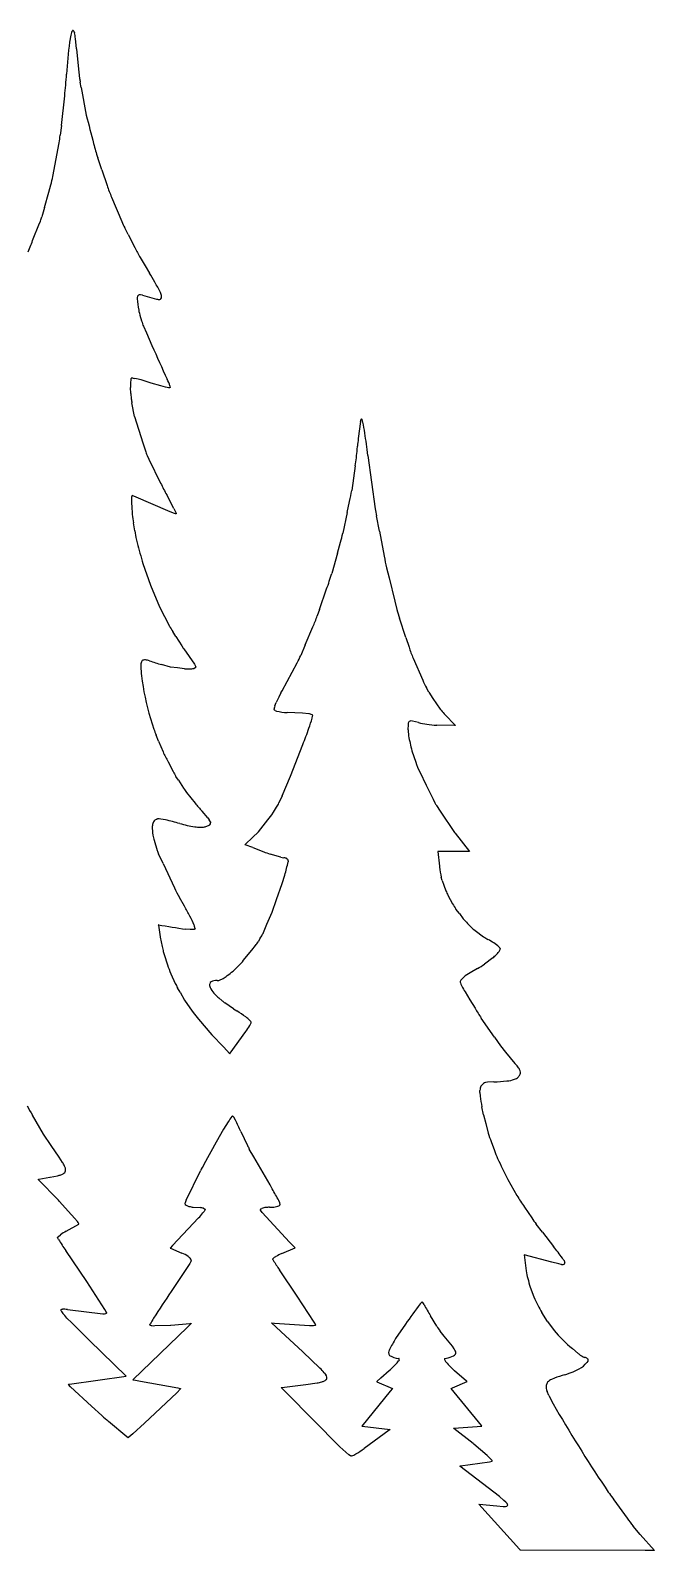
# Model space of a CAD drawing. Extents: x 0.2 to 16.9, y 0.1 to 14.9.
# Drawn here: x 11.18 to 16.87, y 0.13 to 13.97 of the extents above; entities that cross this region are included whole.
import ezdxf

# ---------------------------------------------------------------- set-up
doc = ezdxf.new("R2010")
doc.units = 0

msp = doc.modelspace()

# ---------------------------------------------------------------- linework, layer by layer
at = {"layer": 'Default', "color": 7, "linetype": 'CONTINUOUS'}
for p, q in [((11.552256, 13.931443), (11.540142, 13.866042)), ((11.574372, 13.97235), (11.578947, 13.965885)), ((11.578947, 13.965885), (11.583921, 13.952366)), ((11.604401, 13.805218), (11.59395, 13.899004)), ((11.604401, 13.805218), (11.620019, 13.652218)), ((11.620019, 13.652218), (11.632164, 13.536109)), ((11.646011, 13.454026), (11.636873, 13.503498)), ((11.646011, 13.454026), (11.692526, 13.202192)), ((11.465473, 13.109011), (11.495769, 13.377746)), ((11.465473, 13.109011), (11.455309, 13.018859)), ((11.387655, 12.644645), (11.444474, 12.950862)), ((11.833991, 12.702961), (11.796781, 12.813317)), ((11.833991, 12.702961), (11.881621, 12.5617)), ((11.311804, 12.359685), (11.35139, 12.501683)), ((11.35139, 12.501683), (11.369677, 12.567279)), ((11.311804, 12.359685), (11.288789, 12.277126)), ((11.92309, 12.455675), (12.016004, 12.233026)), ((11.209877, 12.07544), (11.261012, 12.203373)), ((11.261012, 12.203373), (11.274709, 12.237639)), ((12.0751, 12.113658), (12.043395, 12.175649)), ((12.0751, 12.113658), (12.135088, 11.99637)), ((12.183941, 11.904224), (12.229029, 11.829993)), ((12.229029, 11.829993), (12.269638, 11.76404)), ((12.157279, 11.540232), (12.157076, 11.529933)), ((12.184993, 11.565859), (12.174535, 11.565244)), ((12.187082, 11.566009), (12.184993, 11.565859)), ((12.205879, 11.562649), (12.187082, 11.566009)), ((12.205879, 11.562649), (12.332718, 11.526842)), ((12.175856, 11.399727), (12.181491, 11.380352)), ((12.181491, 11.380352), (12.196724, 11.327974)), ((12.21415, 11.278915), (12.240041, 11.219902)), ((12.240041, 11.219902), (12.290944, 11.103881)), ((12.099611, 10.800598), (12.096344, 10.758209)), ((12.100034, 10.804026), (12.099611, 10.800598)), ((12.101583, 10.805977), (12.100034, 10.804026)), ((12.108045, 10.807177), (12.101583, 10.805977)), ((12.116293, 10.806941), (12.108045, 10.807177)), ((12.119381, 10.80687), (12.116293, 10.806941)), ((12.119381, 10.80687), (12.135668, 10.803631)), ((12.099474, 10.667712), (12.096384, 10.721511)), ((12.099474, 10.667712), (12.102378, 10.617167)), ((12.282739, 10.762169), (12.192245, 10.790166)), ((12.372971, 10.735755), (12.282739, 10.762169)), ((12.412728, 10.724412), (12.372971, 10.735755)), ((12.430743, 10.720631), (12.412728, 10.724412)), ((12.442537, 10.719279), (12.430743, 10.720631)), ((12.451232, 10.719316), (12.442537, 10.719279)), ((12.455437, 10.720482), (12.451232, 10.719316)), ((12.454677, 10.7358), (12.455023, 10.734619)), ((12.455023, 10.734619), (12.456598, 10.7224)), ((12.456598, 10.7224), (12.455437, 10.720482)), ((12.130346, 10.457622), (12.107764, 10.580713)), ((12.130346, 10.457622), (12.207349, 10.217437)), ((14.190847, 10.41322), (14.169983, 10.256011)), ((14.190847, 10.41322), (14.195937, 10.42931)), ((14.195937, 10.42931), (14.197728, 10.432977)), ((14.197728, 10.432977), (14.199635, 10.43511)), ((14.199635, 10.43511), (14.200962, 10.435486)), ((14.200962, 10.435486), (14.203265, 10.433526)), ((14.203265, 10.433526), (14.205428, 10.429771)), ((12.207349, 10.217437), (12.230507, 10.145643)), ((14.160722, 10.156487), (14.162996, 10.18785)), ((14.257312, 10.102653), (14.253982, 10.131012)), ((12.247091, 10.103735), (12.263613, 10.069755)), ((12.263613, 10.069755), (12.369794, 9.851383)), ((14.141978, 10.008917), (14.110289, 9.784655)), ((14.257312, 10.102653), (14.32493, 9.616957)), ((12.107167, 9.733072), (12.105782, 9.724338)), ((12.109482, 9.737411), (12.107167, 9.733072)), ((12.12574, 9.73265), (12.109482, 9.737411)), ((12.457588, 9.588901), (12.12574, 9.73265)), ((12.490971, 9.619996), (12.425102, 9.743049)), ((12.494667, 9.575413), (12.457588, 9.588901)), ((12.490971, 9.619996), (12.508171, 9.584471)), ((12.50421, 9.572563), (12.494667, 9.575413)), ((12.508636, 9.572174), (12.50421, 9.572563)), ((12.508171, 9.584471), (12.511104, 9.572971)), ((12.51064, 9.572384), (12.508636, 9.572174)), ((12.511104, 9.572971), (12.51064, 9.572384)), ((14.069207, 9.582232), (14.028789, 9.394243)), ((14.069207, 9.582232), (14.091246, 9.684743)), ((14.362342, 9.412752), (14.3354, 9.553567)), ((12.134831, 9.416027), (12.122202, 9.489105)), ((12.134831, 9.416027), (12.145192, 9.356078)), ((13.979497, 9.212424), (14.007709, 9.312766)), ((14.362342, 9.412752), (14.405749, 9.185884)), ((13.979497, 9.212424), (13.927981, 9.029198)), ((12.208293, 9.117854), (12.277464, 8.920446)), ((14.427786, 9.078662), (14.450376, 8.98851)), ((12.277464, 8.920446), (12.360758, 8.724901)), ((13.817, 8.700897), (13.881927, 8.887351)), ((14.450376, 8.98851), (14.503924, 8.774817)), ((12.360758, 8.724901), (12.450417, 8.549155)), ((14.503924, 8.774817), (14.522865, 8.699233)), ((13.817, 8.700897), (13.796284, 8.641407)), ((14.603603, 8.446116), (14.546579, 8.620875)), ((12.507251, 8.455195), (12.47974, 8.499046)), ((12.507251, 8.455195), (12.561962, 8.368616)), ((13.686754, 8.377424), (13.757229, 8.543095)), ((14.603603, 8.446116), (14.632521, 8.357495)), ((12.561962, 8.368616), (12.576081, 8.347715)), ((12.576081, 8.347715), (12.58109, 8.341543)), ((12.58109, 8.341543), (12.677897, 8.20091)), ((13.686754, 8.377424), (13.645769, 8.281079)), ((12.459675, 8.176008), (12.378411, 8.198245)), ((12.522816, 8.168217), (12.459675, 8.176008)), ((12.587844, 8.160505), (12.522816, 8.168217)), ((12.677897, 8.20091), (12.687445, 8.183963)), ((12.688147, 8.170213), (12.685205, 8.167998)), ((12.687445, 8.183963), (12.690437, 8.176999)), ((13.478311, 7.960627), (13.6134, 8.215783)), ((14.671327, 8.25556), (14.758049, 8.056988)), ((12.685205, 8.167998), (12.675048, 8.163976)), ((13.465944, 7.93978), (13.445541, 7.90302)), ((13.465944, 7.93978), (13.478311, 7.960627)), ((14.814382, 7.946676), (14.792093, 7.985819)), ((14.814382, 7.946676), (14.848386, 7.887958)), ((13.404585, 7.789221), (13.404216, 7.793883)), ((13.405762, 7.78576), (13.404585, 7.789221)), ((13.408391, 7.78288), (13.405762, 7.78576)), ((13.410404, 7.822945), (13.40664, 7.809784)), ((13.412325, 7.780263), (13.408391, 7.78288)), ((13.410404, 7.822945), (13.422528, 7.852793)), ((13.412325, 7.780263), (13.424004, 7.775217)), ((13.660983, 7.756283), (13.522514, 7.76174)), ((13.718745, 7.749975), (13.660983, 7.756283)), ((14.848386, 7.887958), (14.916026, 7.79291)), ((12.277884, 7.708644), (12.308385, 7.61127)), ((13.749771, 7.710064), (13.753948, 7.727985)), ((13.753948, 7.727985), (13.754975, 7.735066)), ((13.754975, 7.735066), (13.754573, 7.737397)), ((14.625796, 7.664424), (14.624001, 7.646294)), ((14.627256, 7.669894), (14.625796, 7.664424)), ((14.629755, 7.675491), (14.627256, 7.669894)), ((14.629755, 7.675491), (14.634686, 7.681195)), ((14.664123, 7.683728), (14.649449, 7.685131)), ((14.718722, 7.669744), (14.664123, 7.683728)), ((15.048127, 7.643839), (14.88432, 7.647672)), ((14.952784, 7.750932), (14.956276, 7.747262)), ((14.956276, 7.747262), (15.054662, 7.643849)), ((15.054535, 7.643839), (15.048127, 7.643839)), ((15.054671, 7.643839), (15.054535, 7.643839)), ((15.054662, 7.643849), (15.054671, 7.643839)), ((12.351436, 7.50194), (12.329245, 7.55595)), ((12.351436, 7.50194), (12.39193, 7.403401)), ((14.623434, 7.599728), (14.628031, 7.549102)), ((13.553438, 7.183582), (13.665354, 7.469846)), ((14.658003, 7.414203), (14.693675, 7.310342)), ((12.437453, 7.313347), (12.483334, 7.224427)), ((14.730841, 7.220535), (14.789726, 7.099157)), ((12.531261, 7.146723), (12.509584, 7.180426)), ((12.531261, 7.146723), (12.579372, 7.071924)), ((13.475549, 7.004211), (13.553438, 7.183582)), ((14.789726, 7.099157), (14.850925, 6.973009)), ((12.606406, 7.032112), (12.683263, 6.937596)), ((13.475549, 7.004211), (13.447039, 6.939127)), ((14.850925, 6.973009), (14.866909, 6.940061)), ((12.33378, 6.791007), (12.322848, 6.785696)), ((12.33378, 6.791007), (12.339989, 6.792197)), ((12.414123, 6.783708), (12.370701, 6.790563)), ((12.799323, 6.802959), (12.746708, 6.86266)), ((12.799323, 6.802959), (12.813194, 6.785059)), ((13.34644, 6.783266), (13.382517, 6.828648)), ((13.382517, 6.828648), (13.398671, 6.853392)), ((13.398671, 6.853392), (13.426729, 6.89854)), ((14.883191, 6.914002), (14.916688, 6.863856)), ((14.916688, 6.863856), (15.046641, 6.670031)), ((12.82373, 6.764908), (12.825505, 6.75671)), ((13.206014, 6.62221), (13.259971, 6.676275)), ((13.259971, 6.676275), (13.34644, 6.783266)), ((15.046641, 6.670031), (15.051592, 6.663738)), ((15.051592, 6.663738), (15.183112, 6.496603)), ((12.310689, 6.597915), (12.33978, 6.506141)), ((13.140141, 6.55757), (13.140599, 6.558024)), ((13.14016, 6.557563), (13.140141, 6.55757)), ((13.141105, 6.557201), (13.14016, 6.557563)), ((13.140599, 6.558024), (13.144259, 6.56164)), ((13.209353, 6.531023), (13.141105, 6.557201)), ((13.144259, 6.56164), (13.206014, 6.62221)), ((13.209353, 6.531023), (13.308904, 6.492921)), ((12.392038, 6.38561), (12.350806, 6.474121)), ((12.392038, 6.38561), (12.495374, 6.165259)), ((13.464562, 6.443527), (13.366713, 6.473139)), ((13.497815, 6.438732), (13.491547, 6.439104)), ((13.503946, 6.437593), (13.497815, 6.438732)), ((13.503946, 6.437593), (13.512646, 6.434648)), ((13.530901, 6.412231), (13.530431, 6.402343)), ((13.530901, 6.412231), (13.530499, 6.415835)), ((14.896136, 6.496602), (14.908715, 6.362533)), ((14.896169, 6.496602), (14.896136, 6.496602)), ((14.896484, 6.496602), (14.896169, 6.496602)), ((15.175603, 6.496602), (14.896484, 6.496602)), ((15.182957, 6.496602), (15.175603, 6.496602)), ((15.183112, 6.496603), (15.182957, 6.496602)), ((13.476898, 6.205103), (13.499914, 6.279199)), ((14.908715, 6.362533), (14.909299, 6.356313)), ((14.909299, 6.356313), (14.909301, 6.356291)), ((14.909301, 6.356291), (14.909456, 6.354661)), ((14.933292, 6.233123), (14.926182, 6.260988)), ((14.933292, 6.233123), (14.949309, 6.189849)), ((13.425723, 6.058095), (13.476898, 6.205103)), ((14.949309, 6.189849), (14.968636, 6.139199)), ((14.986595, 6.09703), (15.029877, 6.019457)), ((12.586651, 5.997204), (12.541696, 6.077534)), ((13.384879, 5.943481), (13.425723, 6.058095)), ((15.090963, 5.929998), (15.059731, 5.971599)), ((12.348624, 5.829283), (12.348692, 5.828851)), ((12.34863, 5.829283), (12.348624, 5.829283)), ((12.350439, 5.828963), (12.34863, 5.829283)), ((12.348692, 5.828851), (12.349271, 5.825141)), ((12.349271, 5.825141), (12.365936, 5.718415)), ((13.306098, 5.757273), (13.338468, 5.833713)), ((13.338468, 5.833713), (13.384879, 5.943481)), ((15.090963, 5.929998), (15.125782, 5.88362)), ((15.166398, 5.841389), (15.196579, 5.811089)), ((12.365936, 5.718415), (12.365939, 5.718399)), ((12.365939, 5.718399), (12.366323, 5.715955)), ((12.366323, 5.715955), (12.383922, 5.632257)), ((12.640189, 5.785646), (12.599254, 5.788364)), ((12.657297, 5.785248), (12.640189, 5.785646)), ((12.674045, 5.786689), (12.657297, 5.785248)), ((12.678419, 5.787834), (12.674045, 5.786689)), ((12.68215, 5.789976), (12.678419, 5.787834)), ((12.683099, 5.792971), (12.68215, 5.789976)), ((12.682865, 5.797656), (12.683099, 5.792971)), ((13.277517, 5.705381), (13.258145, 5.673436)), ((13.277517, 5.705381), (13.290642, 5.727026)), ((15.233808, 5.776007), (15.312321, 5.718877)), ((12.383922, 5.632257), (12.391852, 5.595399)), ((12.400989, 5.558352), (12.431944, 5.464838)), ((13.137216, 5.520328), (13.201132, 5.598322)), ((13.201132, 5.598322), (13.235156, 5.639841)), ((15.451249, 5.629294), (15.457597, 5.622505)), ((15.46315, 5.613698), (15.463371, 5.610864)), ((13.029101, 5.40704), (13.089423, 5.464719)), ((15.255779, 5.429848), (15.189376, 5.390393)), ((15.396233, 5.52758), (15.319495, 5.470063)), ((12.463673, 5.383192), (12.503209, 5.295277)), ((15.099544, 5.306625), (15.101249, 5.299286)), ((15.101249, 5.299286), (15.104929, 5.288821)), ((15.104929, 5.288821), (15.113447, 5.270667)), ((15.130794, 5.352099), (15.110453, 5.331582)), ((15.14404, 5.362939), (15.130794, 5.352099)), ((15.189376, 5.390393), (15.14404, 5.362939)), ((12.547842, 5.213896), (12.524117, 5.255353)), ((12.547842, 5.213896), (12.588714, 5.142857)), ((12.588714, 5.142857), (12.636767, 5.073129)), ((12.820393, 5.257313), (12.82665, 5.244311)), ((12.93045, 5.136951), (12.899963, 5.163153)), ((15.143462, 5.217598), (15.186915, 5.145795)), ((15.186915, 5.145795), (15.233763, 5.068382)), ((12.636767, 5.073129), (12.666923, 5.030042)), ((13.034448, 5.063933), (12.955953, 5.117403)), ((13.034448, 5.063933), (13.06503, 5.044318)), ((12.714744, 4.968833), (12.83715, 4.826318)), ((13.004614, 4.660625), (13.14714, 4.856185)), ((13.191429, 4.947256), (13.181963, 4.957809)), ((13.182411, 4.911463), (13.192131, 4.930638)), ((13.194758, 4.940707), (13.191429, 4.947256)), ((13.192131, 4.930638), (13.194179, 4.936132)), ((13.194179, 4.936132), (13.194758, 4.940707)), ((15.409521, 4.806333), (15.290066, 4.979476)), ((12.83715, 4.826318), (12.940993, 4.715893)), ((12.940993, 4.715893), (12.99946, 4.653748)), ((15.409521, 4.806333), (15.466251, 4.724793)), ((15.466251, 4.724793), (15.51138, 4.669327)), ((12.99946, 4.653748), (12.999475, 4.653732)), ((12.999475, 4.653732), (12.999585, 4.65388)), ((12.999585, 4.65388), (13.004614, 4.660625)), ((15.51138, 4.669327), (15.596347, 4.566803)), ((15.596347, 4.566803), (15.616935, 4.543064)), ((15.278665, 4.300886), (15.278913, 4.320312)), ((15.278665, 4.300886), (15.28183, 4.266602)), ((15.348592, 4.39572), (15.329451, 4.391032)), ((15.405048, 4.39884), (15.348592, 4.39572)), ((15.310109, 4.098903), (15.296446, 4.170242)), ((11.301645, 3.922729), (11.20146, 4.094439)), ((12.986383, 4.035344), (12.942623, 3.966066)), ((13.024624, 4.086619), (13.017815, 4.081305)), ((13.031988, 4.081395), (13.027416, 4.086318)), ((13.036368, 4.075182), (13.031988, 4.081395)), ((13.051008, 4.049467), (13.036368, 4.075182)), ((15.310109, 4.098903), (15.330881, 4.019513)), ((15.330881, 4.019513), (15.354317, 3.930761)), ((11.373014, 3.817334), (11.301645, 3.922729)), ((12.942623, 3.966066), (12.876454, 3.84807)), ((13.100859, 3.945542), (13.161177, 3.817856)), ((11.445636, 3.711825), (11.373014, 3.817334)), ((12.876454, 3.84807), (12.763937, 3.646124)), ((13.217847, 3.715535), (13.176902, 3.786567)), ((15.380738, 3.854095), (15.410923, 3.772425)), ((11.475357, 3.665074), (11.445636, 3.711825)), ((11.253884, 3.509571), (11.254006, 3.509593)), ((11.253901, 3.509553), (11.253884, 3.509571)), ((11.438219, 3.319346), (11.253901, 3.509553)), ((11.254006, 3.509593), (11.259623, 3.510628)), ((11.259623, 3.510628), (11.361824, 3.529458)), ((11.361824, 3.529458), (11.363377, 3.529744)), ((11.363377, 3.529744), (11.431334, 3.543591)), ((12.602324, 3.321842), (12.733035, 3.587201)), ((15.531313, 3.51038), (15.615874, 3.364169)), ((11.444777, 3.312579), (11.438219, 3.319346)), ((11.445594, 3.311736), (11.444777, 3.312579)), ((11.447646, 3.309617), (11.445594, 3.311736)), ((11.55464, 3.191617), (11.447646, 3.309617)), ((11.590234, 3.152143), (11.55464, 3.191617)), ((12.591756, 3.289783), (12.591716, 3.286799)), ((12.591716, 3.286799), (12.591984, 3.285495)), ((12.591984, 3.285495), (12.594406, 3.282082)), ((12.594406, 3.282082), (12.603219, 3.275066)), ((12.667097, 3.256993), (12.730024, 3.253448)), ((12.765383, 3.218335), (12.754269, 3.204343)), ((12.760423, 3.24665), (12.769836, 3.241975)), ((12.773072, 3.229543), (12.765383, 3.218335)), ((12.769836, 3.241975), (12.774105, 3.237462)), ((12.773602, 3.231343), (12.773072, 3.229543)), ((12.774677, 3.234591), (12.773602, 3.231343)), ((12.774105, 3.237462), (12.774677, 3.234591)), ((13.279188, 3.233181), (13.278838, 3.235136)), ((13.280681, 3.229758), (13.279188, 3.233181)), ((13.29541, 3.208636), (13.280681, 3.229758)), ((13.28213, 3.240762), (13.292096, 3.246275)), ((13.544216, 2.939209), (13.29541, 3.208636)), ((13.454358, 3.297376), (13.446459, 3.316284)), ((13.4579, 3.281964), (13.454358, 3.297376)), ((13.456619, 3.277415), (13.457716, 3.279519)), ((13.457716, 3.279519), (13.4579, 3.281964)), ((15.683666, 3.258366), (15.749689, 3.16074)), ((11.510092, 3.037392), (11.623461, 3.101219)), ((11.618952, 3.116783), (11.612628, 3.125275)), ((11.621612, 3.112184), (11.618952, 3.116783)), ((11.625141, 3.104561), (11.621612, 3.112184)), ((11.623461, 3.101219), (11.625195, 3.10296)), ((11.625195, 3.10296), (11.625141, 3.104561)), ((12.478245, 2.907516), (12.715674, 3.158812)), ((15.848436, 3.028277), (15.791374, 3.101975)), ((11.430348, 2.981105), (11.431169, 2.983629)), ((11.432592, 2.975801), (11.430348, 2.981105)), ((11.431169, 2.983629), (11.438028, 2.991351)), ((11.432696, 2.97503), (11.432592, 2.975801)), ((11.439625, 2.963532), (11.432696, 2.97503)), ((11.438028, 2.991351), (11.456676, 3.005219)), ((12.478245, 2.907516), (12.455952, 2.884445)), ((13.589107, 2.893216), (13.544216, 2.939209)), ((15.848436, 3.028277), (15.949864, 2.897551)), ((11.696976, 2.578656), (11.505026, 2.86191)), ((12.455952, 2.884445), (12.456409, 2.884249)), ((12.456409, 2.884249), (12.46, 2.882712)), ((12.46, 2.882712), (12.563615, 2.838294)), ((12.647972, 2.771419), (12.646852, 2.764123)), ((13.390864, 2.784886), (13.391563, 2.786917)), ((13.392342, 2.780851), (13.390864, 2.784886)), ((13.391563, 2.786917), (13.398506, 2.793838)), ((13.392342, 2.780851), (13.395403, 2.774693)), ((13.473491, 2.833874), (13.594514, 2.886827)), ((13.594426, 2.887713), (13.589107, 2.893216)), ((13.595055, 2.887061), (13.594426, 2.887713)), ((13.594514, 2.886827), (13.595055, 2.887058)), ((13.595055, 2.887058), (13.595055, 2.887061)), ((15.680371, 2.821591), (15.692975, 2.726546)), ((15.934234, 2.755641), (15.680371, 2.821591)), ((16.037187, 2.781572), (16.028966, 2.793193)), ((16.037187, 2.781572), (16.044519, 2.769863)), ((16.044519, 2.769863), (16.045491, 2.767352)), ((12.635029, 2.743969), (12.46592, 2.489016)), ((12.64618, 2.762107), (12.635029, 2.743969)), ((12.646852, 2.764123), (12.64618, 2.762107)), ((13.614568, 2.445258), (13.451474, 2.686439)), ((15.692975, 2.726546), (15.699979, 2.677451)), ((15.997992, 2.739659), (15.934234, 2.755641)), ((16.01741, 2.736402), (15.997992, 2.739659)), ((16.020588, 2.736295), (16.01741, 2.736402)), ((16.045491, 2.767352), (16.050544, 2.755124)), ((16.049832, 2.74166), (16.046568, 2.738668)), ((11.863079, 2.325375), (11.696976, 2.578656)), ((15.736478, 2.528404), (15.770485, 2.439504)), ((13.769553, 2.209939), (13.614568, 2.445258)), ((14.750735, 2.395222), (14.733215, 2.376543)), ((14.751896, 2.394736), (14.750735, 2.395222)), ((14.756507, 2.390179), (14.751896, 2.394736)), ((14.757255, 2.389697), (14.756507, 2.390179)), ((11.464218, 2.324901), (11.468955, 2.327452)), ((11.468955, 2.327452), (11.475515, 2.328613)), ((11.496039, 2.268958), (11.480156, 2.287357)), ((11.516158, 2.246373), (11.496039, 2.268958)), ((11.559831, 2.202451), (11.516158, 2.246373)), ((11.520961, 2.324496), (11.844665, 2.286912)), ((11.878263, 2.297958), (11.863079, 2.325375)), ((11.869321, 2.288704), (11.874541, 2.290554)), ((11.874541, 2.290554), (11.877637, 2.293193)), ((11.877637, 2.293193), (11.87844, 2.29557)), ((11.878346, 2.296926), (11.878263, 2.297958)), ((11.87844, 2.29557), (11.878346, 2.296926)), ((14.886281, 2.173187), (14.828295, 2.266032)), ((15.893396, 2.215484), (15.841801, 2.298408)), ((15.893396, 2.215484), (15.953712, 2.134505)), ((11.721552, 2.042194), (11.559831, 2.202451)), ((12.613231, 2.165005), (12.116786, 1.685168)), ((12.271316, 2.186889), (12.270579, 2.184075)), ((12.270579, 2.184075), (12.271253, 2.182928)), ((12.271253, 2.182928), (12.274846, 2.181158)), ((12.271316, 2.186889), (12.274735, 2.194086)), ((12.274846, 2.181158), (12.28292, 2.179166)), ((12.28292, 2.179166), (12.288266, 2.178708)), ((12.317217, 2.17822), (12.459723, 2.183607)), ((12.459723, 2.183607), (12.462532, 2.18384)), ((12.462532, 2.18384), (12.639955, 2.198534)), ((12.644988, 2.195699), (12.613231, 2.165005)), ((12.639955, 2.198534), (12.648609, 2.199251)), ((12.648592, 2.199183), (12.644988, 2.195699)), ((12.648668, 2.199256), (12.648592, 2.199183)), ((12.648609, 2.199251), (12.648668, 2.199256)), ((13.379869, 2.203728), (13.408082, 2.201306)), ((13.37988, 2.203717), (13.379869, 2.203728)), ((13.463696, 2.12614), (13.37988, 2.203717)), ((13.408082, 2.201306), (13.725964, 2.178788)), ((13.664747, 1.938785), (13.463696, 2.12614)), ((13.782965, 2.184716), (13.769553, 2.209939)), ((13.774445, 2.181067), (13.780893, 2.182705)), ((13.780893, 2.182705), (13.782713, 2.18401)), ((13.782713, 2.18401), (13.782965, 2.184716)), ((14.599087, 2.191812), (14.510428, 2.060128)), ((14.954003, 2.080817), (14.915817, 2.128071)), ((15.026999, 1.991154), (14.954003, 2.080817)), ((12.056852, 1.716485), (11.721552, 2.042194)), ((13.82111, 1.791573), (13.664747, 1.938785)), ((15.044504, 1.966785), (15.026999, 1.991154)), ((16.120916, 1.969488), (16.171835, 1.925043)), ((14.523097, 1.839433), (14.491236, 1.805454)), ((14.542489, 1.868193), (14.536752, 1.857384)), ((14.955453, 1.876893), (14.95852, 1.879072)), ((14.95852, 1.879072), (14.973482, 1.880486)), ((16.197323, 1.90622), (16.20881, 1.899113)), ((16.260549, 1.855267), (16.252291, 1.843817)), ((16.258994, 1.877123), (16.263075, 1.872535)), ((16.262604, 1.859323), (16.260549, 1.855267)), ((16.264308, 1.864856), (16.262604, 1.859323)), ((11.538572, 1.643955), (12.056784, 1.716475)), ((12.056784, 1.716475), (12.056852, 1.716485)), ((12.116786, 1.685168), (12.116528, 1.684917)), ((12.116528, 1.684917), (12.117378, 1.684776)), ((12.117378, 1.684776), (12.124651, 1.683571)), ((12.124651, 1.683571), (12.186222, 1.673576)), ((12.186222, 1.673576), (12.527835, 1.611618)), ((13.860748, 1.749151), (13.873232, 1.731019)), ((14.337812, 1.669089), (14.337716, 1.669005)), ((14.337716, 1.669005), (14.338021, 1.66887)), ((14.376894, 1.703286), (14.337812, 1.669089)), ((14.338021, 1.66887), (14.340465, 1.667803)), ((14.340465, 1.667803), (14.480809, 1.606516)), ((14.376894, 1.703286), (14.452439, 1.769504)), ((15.027589, 1.610863), (15.160702, 1.66899)), ((15.156192, 1.672986), (15.047834, 1.767704)), ((15.160244, 1.669434), (15.156192, 1.672986)), ((15.160733, 1.669003), (15.160244, 1.669434)), ((15.160702, 1.66899), (15.160733, 1.669003)), ((15.956461, 1.700568), (15.929536, 1.688437)), ((16.128634, 1.757628), (16.181932, 1.784118)), ((11.528373, 1.642527), (11.529517, 1.642688)), ((11.528515, 1.642394), (11.528373, 1.642527)), ((11.530028, 1.640981), (11.528515, 1.642394)), ((11.529517, 1.642688), (11.538572, 1.643955)), ((11.550087, 1.622237), (11.530028, 1.640981)), ((11.740964, 1.445313), (11.550087, 1.622237)), ((12.516405, 1.56515), (12.2221, 1.291077)), ((12.550591, 1.603926), (12.516405, 1.56515)), ((12.527835, 1.611618), (12.548088, 1.60559)), ((12.548088, 1.60559), (12.550129, 1.604443)), ((12.550129, 1.604443), (12.550591, 1.603926)), ((13.469009, 1.613485), (13.469011, 1.613489)), ((13.469047, 1.613446), (13.469009, 1.613485)), ((13.469011, 1.613489), (13.46966, 1.613572)), ((13.514999, 1.566242), (13.469047, 1.613446)), ((13.46966, 1.613572), (13.474915, 1.614244)), ((13.474915, 1.614244), (13.692946, 1.642039)), ((14.001965, 1.075592), (13.514999, 1.566242)), ((13.692946, 1.642039), (13.794226, 1.656777)), ((14.461414, 1.582571), (14.201745, 1.262416)), ((14.480829, 1.606508), (14.461414, 1.582571)), ((14.480809, 1.606516), (14.480829, 1.606508)), ((15.017616, 1.606508), (15.027589, 1.610863)), ((15.017653, 1.606463), (15.017616, 1.606508)), ((15.291279, 1.268975), (15.017653, 1.606463)), ((15.905079, 1.540727), (15.889582, 1.579185)), ((15.905079, 1.540727), (15.943924, 1.46694)), ((11.740964, 1.445313), (11.83404, 1.359307)), ((12.061339, 1.165782), (11.894036, 1.306421)), ((12.2221, 1.291077), (12.116132, 1.192618)), ((14.201682, 1.262338), (14.201681, 1.262334)), ((14.201681, 1.262334), (14.202203, 1.262277)), ((14.201745, 1.262416), (14.201682, 1.262338)), ((14.202203, 1.262277), (14.206568, 1.261793)), ((14.206568, 1.261793), (14.460415, 1.233658)), ((15.041445, 1.244903), (15.296614, 1.262331)), ((15.29606, 1.26308), (15.291279, 1.268975)), ((15.296663, 1.262335), (15.29606, 1.26308)), ((15.296614, 1.262331), (15.296663, 1.262335)), ((12.073998, 1.155547), (12.061339, 1.165782)), ((12.074004, 1.155552), (12.073998, 1.155547)), ((12.081381, 1.161561), (12.074004, 1.155552)), ((12.116132, 1.192618), (12.081381, 1.161561)), ((14.451937, 1.227265), (14.223108, 1.059266)), ((14.460281, 1.23352), (14.451937, 1.227265)), ((14.460459, 1.233654), (14.460281, 1.23352)), ((14.460415, 1.233658), (14.460459, 1.233654)), ((15.036586, 1.244571), (15.037093, 1.244606)), ((15.036623, 1.24454), (15.036586, 1.244571)), ((15.03908, 1.242609), (15.036623, 1.24454)), ((15.037093, 1.244606), (15.041445, 1.244903)), ((15.215335, 1.104013), (15.03908, 1.242609)), ((14.084788, 1.002789), (14.001965, 1.075592)), ((14.098698, 0.992402), (14.084788, 1.002789)), ((14.101989, 0.990991), (14.098698, 0.992402)), ((14.105919, 0.989869), (14.101989, 0.990991)), ((14.111707, 0.991026), (14.105919, 0.989869)), ((15.223043, 1.097953), (15.215335, 1.104013)), ((15.34337, 0.995472), (15.223043, 1.097953)), ((15.094942, 0.899638), (15.095498, 0.899715)), ((15.094942, 0.899635), (15.094942, 0.899638)), ((15.095237, 0.899409), (15.094942, 0.899635)), ((15.45622, 0.621391), (15.095237, 0.899409)), ((15.095498, 0.899715), (15.100082, 0.900348)), ((15.100082, 0.900348), (15.364475, 0.938318)), ((15.364475, 0.938318), (15.389831, 0.943153)), ((15.388665, 0.949769), (15.381208, 0.959915)), ((15.390522, 0.945583), (15.388665, 0.949769)), ((15.389831, 0.943153), (15.390375, 0.943727)), ((15.390375, 0.943727), (15.390522, 0.945583)), ((15.497489, 0.586227), (15.45622, 0.621391)), ((15.515545, 0.569191), (15.497489, 0.586227)), ((15.52617, 0.556863), (15.515545, 0.569191)), ((15.530846, 0.5483), (15.52617, 0.556863)), ((16.498174, 0.592745), (16.619681, 0.423438)), ((15.268132, 0.551157), (15.268174, 0.551154)), ((15.26819, 0.551093), (15.268132, 0.551157)), ((15.268174, 0.551154), (15.270159, 0.550971)), ((15.638271, 0.142174), (15.26819, 0.551093)), ((15.270159, 0.550971), (15.43262, 0.53615)), ((15.43262, 0.53615), (15.491352, 0.532037)), ((15.491352, 0.532037), (15.511348, 0.532452)), ((15.511348, 0.532452), (15.522762, 0.534373)), ((16.738741, 0.275867), (16.674373, 0.352875)), ((15.644672, 0.135101), (15.638271, 0.142174)), ((16.738741, 0.275867), (16.868233, 0.130744)), ((15.645464, 0.134236), (15.644672, 0.135101)), ((15.645723, 0.134235), (15.645464, 0.134236)), ((16.783954, 0.129776), (15.645723, 0.134235)), ((16.869395, 0.129441), (16.783954, 0.129776)), ((16.868233, 0.130744), (16.869314, 0.129532)), ((16.869314, 0.129532), (16.869389, 0.129449)), ((16.869389, 0.129449), (16.869395, 0.129441))]:
    msp.add_line(p, q, dxfattribs=at)
for centre, radius, start, end in [((15.694038, 13.32739), 4.188675, 172.611461, 176.618824), ((11.685673, 13.912116), 0.134809, 161.115388, 171.75704), ((11.627453, 13.929768), 0.074041, 146.722471, 159.457545), ((11.570655, 13.96825), 0.005534, 47.801946, 157.214896), ((11.232891, 13.858771), 0.363294, 6.358317, 14.929316), ((7.811628, 13.793093), 3.707481, 353.567691, 356.618824), ((12.050089, 13.579821), 0.420205, 185.971042, 190.46487), ((33.424465, 18.683649), 22.412576, 194.156459, 194.842498), ((10.707202, 13.103199), 0.752846, 348.325649, 353.567691), ((13.194289, 13.284524), 1.47481, 193.414361, 198.632901), ((10.814331, 12.7371), 0.58073, 342.996711, 350.839306), ((13.014583, 12.943708), 1.195632, 198.632901, 204.090593), ((11.002755, 12.356866), 0.296941, 336.326898, 344.422805), ((12.602351, 12.477715), 0.635355, 202.651301, 208.387284), ((6.645962, 13.862875), 4.901453, 337.132696, 338.612456), ((13.544418, 12.684541), 1.568372, 206.026068, 209.836894), ((10.907855, 10.925549), 1.599225, 28.182192, 31.621854), ((9.940339, 10.328305), 2.73499, 27.397026, 29.638434), ((14.403312, 11.754588), 2.257442, 185.711371, 188.356569), ((12.208774, 11.537125), 0.051589, 161.95101, 176.546461), ((12.177984, 11.546507), 0.019417, 132.216645, 160.123885), ((12.17759, 11.545764), 0.019718, 98.912806, 129.915037), ((12.353019, 11.598757), 0.074725, 254.235895, 277.055939), ((12.35889, 11.546199), 0.021853, 278.708988, 307.555809), ((12.254766, 11.535747), 0.12474, 6.785619, 24.170061), ((12.35597, 11.545461), 0.023213, 314.396525, 372.500773), ((12.310782, 11.444115), 0.142039, 187.121166, 198.210088), ((12.458194, 11.393225), 0.269489, 194.01217, 205.098226), ((25.912831, 17.08034), 14.875277, 203.688957, 204.984763), ((11.98389, 10.040313), 0.778261, 74.47144, 78.753987), ((12.331039, 10.740117), 0.235392, 175.59193, 184.533517), ((12.083395, 10.620334), 0.388823, 17.275415, 27.083749), ((12.629084, 10.676357), 0.530021, 186.411805, 190.396116), ((13.136901, 10.155098), 1.103266, 9.211402, 14.416205), ((15.310512, 10.104649), 1.150529, 172.44032, 175.852992), ((9.66717, 9.592416), 4.618325, 6.69717, 9.211402), ((12.437566, 10.203344), 0.214949, 195.571694, 207.607339), ((11.882748, 10.37085), 2.288037, 350.898434, 354.624159), ((15.181799, 11.218693), 3.126805, 205.930883, 208.159892), ((12.281532, 9.703581), 0.176972, 173.264283, 183.658033), ((13.553662, 9.70792), 1.448826, 180.618121, 185.685949), ((13.060017, 9.933061), 1.060705, 346.461049, 351.957194), ((13.163704, 9.669093), 1.056939, 185.685949, 189.804793), ((15.579765, 9.791654), 1.266937, 187.925716, 190.83161), ((12.585296, 9.432135), 0.446628, 189.804793, 196.181028), ((20.451037, 11.474991), 8.573151, 194.643447, 195.958683), ((13.034695, 9.607972), 1.016811, 343.122584, 347.866227), ((16.284254, 9.516082), 1.907305, 189.969461, 193.258196), ((12.126361, 9.535743), 1.871477, 339.729035, 344.296104), ((12.63544, 9.045637), 1.229211, 335.868417, 340.800806), ((15.344436, 8.905106), 0.846973, 194.067713, 199.608031), ((12.898873, 8.777941), 0.503444, 207.029059, 213.640212), ((15.275376, 8.543877), 0.669329, 196.168371, 205.515452), ((12.327625, 8.187678), 0.138574, 172.301093, 182.463173), ((13.403476, 8.233958), 1.21542, 182.463173, 186.487421), ((12.253449, 8.199349), 0.063524, 157.005315, 173.770195), ((12.219268, 8.213855), 0.026392, 102.415359, 157.005315), ((12.225468, 8.18569), 0.055231, 84.209689, 102.415359), ((12.214874, 8.081218), 0.160239, 70.904591, 84.209689), ((12.84237, 9.893786), 1.757873, 250.904591, 254.696521), ((12.683901, 8.175425), 0.006722, 309.163679, 373.538927), ((13.067456, 8.527091), 0.628465, 330.307369, 336.955253), ((14.269233, 8.332406), 2.086756, 186.487421, 197.392432), ((12.620318, 8.731239), 0.571657, 266.7435, 271.005528), ((12.638146, 8.312884), 0.153412, 267.086998, 283.918541), ((15.272211, 8.25921), 0.5525, 201.46993, 209.658264), ((14.006928, 7.615413), 0.630771, 152.873218, 157.893234), ((13.467558, 7.792361), 0.063361, 164.039752, 178.623329), ((13.542821, 8.276939), 0.515599, 256.676804, 267.74289), ((15.652691, 8.400888), 0.955151, 219.533194, 222.88072), ((10.117021, 8.857083), 3.809868, 338.646754, 341.028953), ((13.711564, 7.662859), 0.087412, 64.141907, 85.288029), ((12.620832, 8.027273), 1.172657, 339.600765, 344.305686), ((13.745865, 7.732034), 0.010227, 31.628906, 68.047273), ((15.030383, 7.618061), 0.407361, 176.025814, 182.579407), ((14.647362, 7.6633), 0.02193, 84.539377, 125.311951), ((14.855947, 8.160748), 0.50982, 254.385482, 263.092886), ((14.875166, 8.111226), 0.463645, 259.997542, 271.131245), ((12.803212, 7.766267), 0.518534, 197.392432, 203.928693), ((19.621049, 8.587678), 5.09989, 191.750301, 193.302849), ((15.045533, 8.688269), 2.948303, 205.836138, 207.797202), ((12.853573, 7.415469), 0.416622, 207.293495, 214.344289), ((15.159674, 7.450599), 0.486649, 196.750878, 208.213107), ((13.021478, 7.343052), 0.518622, 211.519348, 216.837679), ((14.603276, 8.498875), 2.47468, 219.116652, 221.39012), ((13.217136, 7.028796), 0.246771, 328.140087, 338.692656), ((15.091498, 7.062278), 0.25569, 208.554205, 215.443831), ((12.354562, 6.739019), 0.056431, 124.19417, 158.661623), ((12.347475, 6.643446), 0.148939, 81.028654, 92.881009), ((12.689875, 6.707751), 0.145547, 23.122967, 32.083242), ((12.620568, 6.709136), 0.326819, 177.285933, 191.114092), ((12.413244, 6.716095), 0.119431, 158.661623, 175.910918), ((12.848836, 6.743877), 0.55759, 190.095504, 195.17529), ((11.889834, 4.415189), 2.425853, 74.353058, 77.51842), ((12.854975, 7.861035), 1.152604, 254.353058, 261.293345), ((12.733846, 7.018119), 0.301168, 259.797194, 269.804566), ((12.725178, 7.032612), 0.315752, 271.386547, 277.818448), ((12.733774, 6.869591), 0.153685, 282.917883, 294.107244), ((12.771071, 6.803541), 0.078481, 288.941826, 306.039308), ((12.807078, 6.755497), 0.018466, 303.401177, 363.768841), ((12.994315, 6.713619), 0.686632, 197.587869, 200.413985), ((13.613751, 7.289427), 0.85285, 249.056599, 253.16231), ((13.51566, 6.670755), 0.232903, 257.32646, 264.05737), ((12.459349, 6.602424), 1.08961, 342.743928, 349.418923), ((13.50373, 6.408308), 0.027807, 15.704333, 71.299711), ((15.556919, 6.421937), 0.650948, 185.932135, 194.315026), ((13.444853, 6.610528), 1.048701, 205.12475, 210.546798), ((15.247197, 6.232919), 0.293904, 198.595215, 207.539459), ((11.385081, 5.279423), 1.399635, 26.647305, 30.852805), ((15.321568, 6.168178), 0.327417, 207.015083, 216.897918), ((14.272529, 16.825946), 11.163694, 260.085797, 261.379714), ((11.956621, 5.53928), 0.772633, 21.752293, 28.43305), ((12.539399, 5.768695), 0.14636, 11.41266, 22.885822), ((15.687251, 6.382958), 0.751389, 221.64799, 226.117004), ((13.16037, 5.812665), 0.155901, 326.679705, 339.18809), ((15.4893, 6.084429), 0.4005, 223.039018, 230.36222), ((15.476919, 5.935726), 0.272243, 232.799856, 242.345372), ((14.968475, 4.965417), 0.823209, 57.954873, 62.345372), ((12.70899, 5.653965), 0.3225, 190.463088, 197.245998), ((13.052692, 5.789368), 0.235905, 320.665813, 330.565151), ((15.102898, 5.877127), 0.45632, 310.002926, 315.445467), ((15.137985, 5.252462), 0.490037, 50.262874, 56.946903), ((15.319048, 5.674151), 0.160044, 312.934469, 331.588493), ((15.440439, 5.605533), 0.024133, 19.774425, 44.687931), ((15.428005, 5.61372), 0.035482, 333.705709, 355.382358), ((12.926433, 5.610019), 0.515362, 196.362127, 206.112231), ((12.280047, 6.304506), 1.168985, 306.56175, 309.849421), ((12.652166, 5.888861), 0.609171, 315.872248, 322.773062), ((14.859619, 6.128104), 0.80281, 299.568631, 304.947948), ((12.846943, 5.449856), 0.376892, 204.213715, 211.069092), ((12.863522, 5.279441), 0.048474, 164.592536, 207.16084), ((12.847277, 5.281421), 0.032376, 121.050076, 160.327637), ((12.86651, 5.249474), 0.069666, 99.334565, 121.050076), ((12.890334, 5.104539), 0.216546, 91.596179, 99.334565), ((12.885367, 5.389264), 0.068271, 269.106407, 293.637431), ((12.839447, 5.506592), 0.194231, 292.169499, 300.771649), ((12.823056, 5.548216), 0.238489, 299.038802, 310.013948), ((15.117856, 5.309402), 0.018522, 148.90213, 188.620939), ((15.162667, 5.287436), 0.068375, 139.786235, 152.538109), ((15.652933, 5.540764), 0.603322, 206.595101, 212.387541), ((13.07262, 5.396201), 0.289088, 211.696075, 224.20557), ((13.142251, 5.463928), 0.386224, 224.20557, 231.146937), ((13.117618, 5.354729), 0.287157, 229.322886, 235.737607), ((13.08984, 5.311174), 0.507833, 213.61373, 222.38591), ((12.369095, 3.959326), 1.289004, 53.019194, 57.323092), ((12.846364, 4.593125), 0.495602, 47.378341, 53.019194), ((16.389653, 5.738105), 1.335893, 210.088005, 214.602613), ((12.294527, 5.439082), 1.032821, 325.641169, 329.279414), ((15.560923, 4.514643), 0.09864, 288.757853, 313.316441), ((15.391117, 4.359915), 0.290753, 31.207765, 39.043759), ((15.571092, 4.499317), 0.080574, 315.532482, 337.76641), ((15.578192, 4.476471), 0.07041, 8.537369, 28.962638), ((15.607488, 4.482535), 0.040572, 340.256519, 366.209567), ((15.368414, 4.319169), 0.089508, 165.043128, 179.268006), ((15.34449, 4.32905), 0.063934, 137.473472, 168.066079), ((15.350614, 4.318059), 0.07598, 106.172834, 134.485593), ((15.365994, 5.938703), 1.540358, 271.45283, 275.86817), ((15.512451, 4.62661), 0.220469, 272.867293, 291.329503), ((14.897888, 6.251146), 4.279598, 208.941442, 210.261721), ((16.112339, 4.343283), 0.834042, 185.27515, 191.9743), ((13.358938, 3.814283), 0.433204, 141.947109, 149.316642), ((13.0258, 4.084418), 0.002495, 49.616363, 118.113295), ((11.232797, 3.113398), 2.045023, 24.01099, 27.240768), ((16.19469, 4.177494), 0.875845, 196.362149, 201.668874), ((13.811052, 4.124854), 0.718738, 205.285905, 208.077684), ((16.026748, 3.975988), 0.648597, 198.291473, 205.057814), ((11.293454, 3.541293), 0.220024, 23.831911, 34.234238), ((11.418838, 3.590534), 0.085619, 9.481902, 27.594962), ((11.468365, 3.595156), 0.036187, 321.336524, 375.191705), ((13.912065, 3.00643), 1.314309, 150.87508, 153.775889), ((-15.843425, -13.282264), 33.667235, 29.747093, 30.323162), ((23.290552, 7.372083), 8.667095, 205.057814, 206.459109), ((11.386472, 3.763761), 0.224694, 281.517087, 289.436296), ((11.426316, 3.661113), 0.114687, 287.729096, 298.311968), ((11.460061, 3.603038), 0.047605, 295.705741, 320.173705), ((10.921466, 1.978836), 2.857334, 27.909438, 30.347623), ((16.811819, 4.055839), 1.381555, 210.042774, 215.255854), ((12.757641, 3.252872), 0.169943, 156.055848, 167.455464), ((12.654173, 3.361019), 0.099921, 239.340101, 254.88494), ((12.688496, 3.471532), 0.215604, 253.737307, 264.304138), ((12.31296, 3.539303), 0.554032, 316.625282, 322.800979), ((12.709332, 3.08955), 0.165199, 71.984819, 82.804528), ((13.286606, 3.234367), 0.007806, 124.990958, 174.340909), ((13.33183, 3.141973), 0.111614, 92.21628, 110.854706), ((13.363299, 2.982605), 0.273252, 90.25197, 97.525047), ((13.365693, 3.488715), 0.232889, 269.115257, 278.605481), ((13.392313, 3.387721), 0.129534, 273.641602, 295.212337), ((13.437099, 3.293789), 0.025478, 294.072799, 320.008944), ((11.432023, 2.997503), 0.221234, 35.278146, 44.345943), ((16.472005, 3.628957), 0.860795, 212.951954, 217.749046), ((13.687864, 4.338573), 2.635396, 211.450298, 214.077879), ((11.721991, 2.625156), 0.463508, 117.204291, 124.918283), ((12.454845, 2.568322), 0.291059, 55.285359, 68.055911), ((12.577204, 2.740404), 0.079968, 33.788613, 57.134026), ((12.62029, 2.769977), 0.02772, 2.983062, 32.514923), ((14.965784, 3.710467), 1.828051, 210.79028, 214.067895), ((13.495731, 2.665471), 0.16103, 117.793651, 127.140141), ((13.602294, 2.504786), 0.353396, 111.375173, 120.931395), ((14.402041, 1.642165), 1.992925, 35.278914, 39.044332), ((16.128693, 2.730627), 0.431999, 187.070631, 196.53638), ((16.030122, 2.809164), 0.07349, 262.54546, 274.802723), ((16.035732, 2.758709), 0.022783, 271.365406, 298.398211), ((16.037032, 2.749089), 0.014799, 329.872766, 384.067832), ((17.382422, 3.026156), 1.719561, 194.085385, 196.825889), ((21.267962, -3.490178), 10.640804, 145.811882, 147.380892), ((24.832083, -5.097091), 12.563532, 143.49683, 144.537951), ((14.660812, 2.315864), 0.121459, 26.432458, 37.436151), ((16.961094, 3.539966), 2.484298, 208.097405, 210.850129), ((17.210287, 3.082639), 1.576912, 204.069497, 207.098575), ((16.333157, 2.604127), 0.578701, 204.480858, 211.889612), ((11.469988, 2.319304), 0.008039, 135.871509, 193.271613), ((11.492445, 2.323101), 0.030802, 190.55538, 212.374705), ((11.520492, 2.330636), 0.059161, 203.962781, 227.015579), ((11.475605, 2.076724), 0.251889, 79.626504, 90.020418), ((11.849139, 2.395908), 0.109088, 267.649456, 280.6616), ((13.089923, 1.743741), 0.931312, 147.380892, 151.081826), ((12.305136, 2.320475), 0.142767, 263.213676, 274.854034), ((13.735906, 2.484002), 0.305376, 268.134393, 277.250125), ((15.43621, 2.500978), 0.64021, 210.797542, 215.624915), ((16.871129, 2.896862), 1.192829, 219.725976, 231.028366), ((14.491805, 1.929472), 0.045485, 159.516757, 193.560815), ((14.510523, 1.933159), 0.062534, 155.100387, 168.722146), ((16.076817, 1.11253), 1.830715, 148.827848, 152.442552), ((14.966461, 1.913715), 0.094378, 19.339389, 34.216632), ((15.024339, 1.931641), 0.033904, 351.146379, 383.14882), ((14.469665, 1.925145), 0.022969, 196.020921, 229.981893), ((13.821631, 2.489166), 0.956991, 311.235641, 314.402765), ((14.551322, 2.055287), 0.176417, 236.866897, 265.8446), ((14.414588, 1.936145), 0.145352, 318.290213, 327.189481), ((14.538638, 1.874261), 0.005074, 23.293053, 91.123377), ((14.532174, 1.873306), 0.011512, 333.635488, 374.907559), ((14.963314, 1.873298), 0.008644, 155.420985, 204.298465), ((15.033303, 1.900437), 0.083699, 201.514852, 221.076327), ((15.581665, 2.378405), 0.811129, 221.076327, 228.842384), ((14.937374, 2.081774), 0.2045, 280.169762, 299.665786), ((15.024152, 1.935979), 0.035016, 294.35005, 344.16242), ((16.380692, 2.181183), 0.330498, 230.805976, 236.301199), ((16.09637, 1.956268), 0.192241, 296.42823, 324.200637), ((16.261298, 1.988477), 0.103638, 239.571924, 253.689124), ((16.212575, 1.808619), 0.08275, 55.878047, 76.286809), ((16.25343, 1.867048), 0.011097, 348.605354, 389.634828), ((13.712497, 2.145964), 0.495968, 279.484868, 284.647218), ((13.299437, 1.264405), 0.741653, 40.813778, 45.300158), ((13.814965, 1.76364), 0.100188, 283.239724, 298.894614), ((13.851704, 1.706318), 0.032557, 291.007781, 340.300007), ((13.822261, 1.695926), 0.061883, 10.887006, 34.547043), ((13.85815, 1.702829), 0.025337, 342.815737, 370.887006), ((15.940974, 1.62472), 0.059509, 141.067862, 170.915474), ((15.975916, 1.590785), 0.108106, 115.405719, 138.713658), ((16.928005, -1.17195), 3.032368, 106.815423, 108.686576), ((15.428505, 3.660242), 2.027343, 287.874767, 290.202739), ((15.993602, 1.621101), 0.112149, 173.335653, 201.94733), ((28.237983, 8.606306), 14.216695, 210.144452, 213.760373), ((12.991088, 2.61146), 1.70489, 227.260625, 229.94867), ((14.039745, 1.174248), 0.196847, 291.442912, 303.097653), ((13.699036, 1.773095), 0.885552, 300.406041, 306.284955), ((15.150143, 0.751936), 0.310879, 41.989978, 51.57075), ((18.839458, 2.323951), 2.911817, 213.760373, 216.480174), ((15.52011, 0.547159), 0.013058, 281.714095, 324.179634), ((15.52216, 0.544053), 0.009668, 332.02092, 386.059398), ((17.603459, 1.129464), 1.210905, 215.665806, 219.891031)]:
    msp.add_arc(centre, radius, start, end, dxfattribs=at)

doc.saveas('drawing.dxf')
